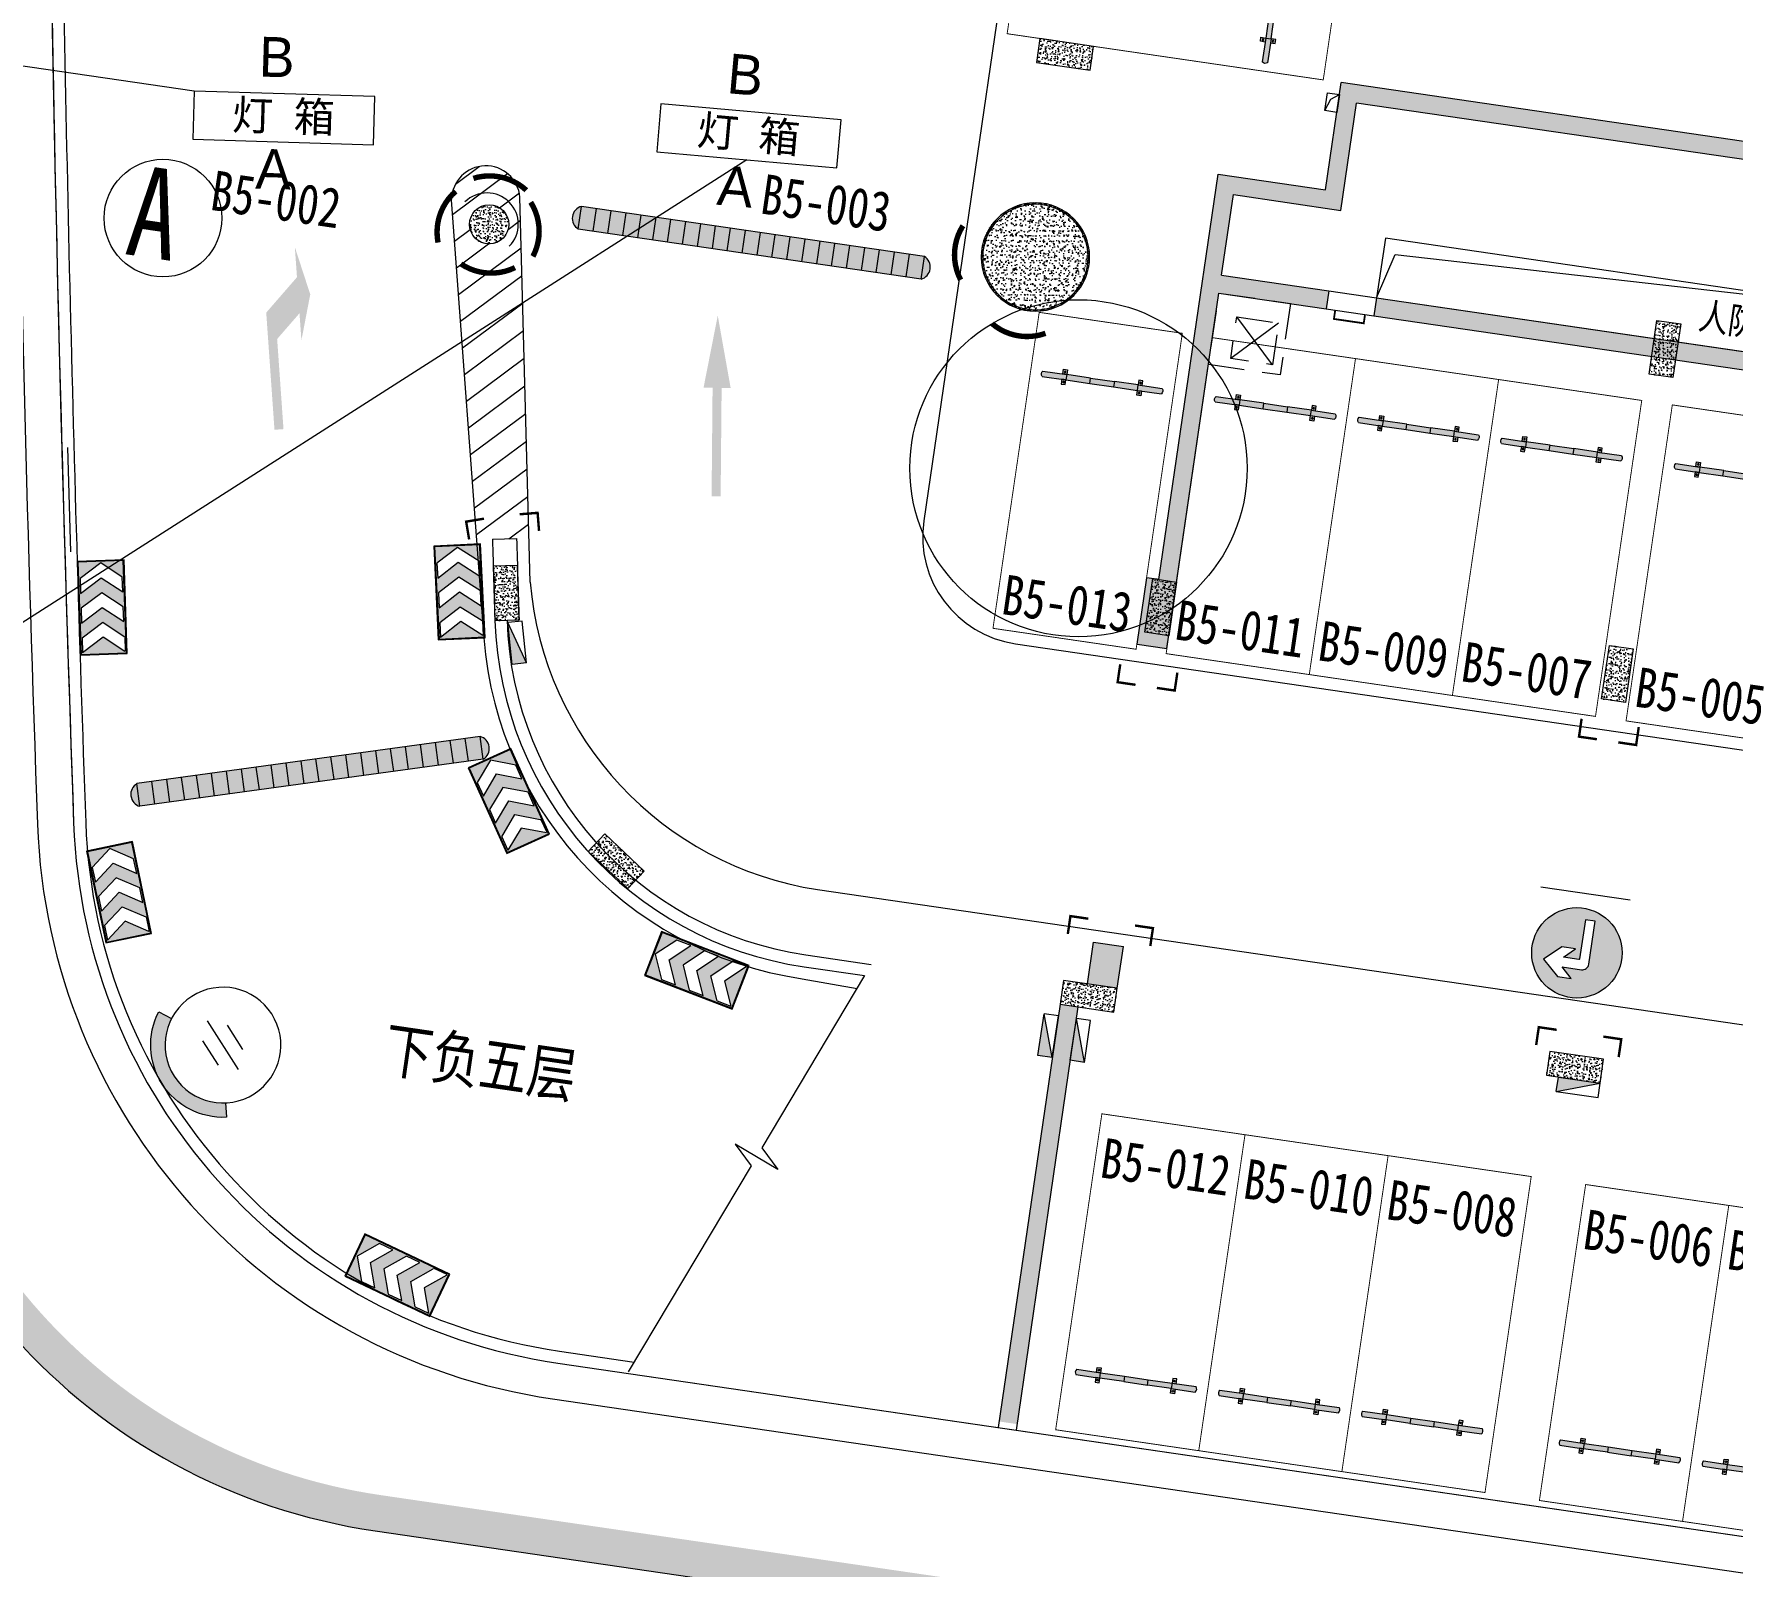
# Model space of a CAD drawing. Header units: inches. Extents: x -414268 to 632271, y -366004 to 318730.
# Drawn here: x -299767 to -271591, y 170247 to 195681 of the extents above; entities that cross this region are included whole.
import ezdxf

# ---------------------------------------------------------------- set-up
doc = ezdxf.new("R2010")
doc.units = ezdxf.units.IN
doc.header["$LTSCALE"] = 1200
doc.header["$MEASUREMENT"] = 0
doc.linetypes.add('DASH', pattern=[0.35, 0.25, -0.1])
doc.linetypes.add('HIDDEN', pattern=[0.375, 0.25, -0.125])
doc.layers.get('0').update_dxf_attribs({"linetype": 'CONTINUOUS', "lineweight": 0})
for name, color, linetype, lineweight in [('$DDT_AUDIT_GENERATED__1E20', 7, 'CONTINUOUS', 0), ('$DDT_AUDIT_GENERATED__1E23', 7, 'CONTINUOUS', 0), ('0--PAI--', 7, 'CONTINUOUS', 0), ('0--PAI--BLACK', 7, 'CONTINUOUS', 0), ('0--PAI--BLUE', 5, 'CONTINUOUS', 0), ('0--PAI--HUANG', 40, 'CONTINUOUS', 0), ('0--弧型立面标', 7, 'CONTINUOUS', 0), ('0--挡车架', 7, 'CONTINUOUS', 0), ('0--灯箱编号', 3, 'CONTINUOUS', 0), ('0--直行箭头', 7, 'CONTINUOUS', 0), ('0--立面标', 7, 'CONTINUOUS', 0), ('0--路缘线', 1, 'CONTINUOUS', 0), ('0--转弯箭头', 7, 'CONTINUOUS', 0), ('0－－车位', 4, 'CONTINUOUS', 0), ('0－－车位号码', 7, 'CONTINUOUS', 0), ('7', 7, 'CONTINUOUS', 0), ('_SC', 7, 'CONTINUOUS', 0), ('COL-GRID-UG-1_8A_200701111', 7, 'CONTINUOUS', 0), ('COL-GRID-UG-1_8A_200701112', 7, 'CONTINUOUS', 0), ('COL-GRID-UG-1_8A_200701113', 7, 'CONTINUOUS', 0), ('COLUMN', 7, 'CONTINUOUS', 0), ('HATCH', 7, 'CONTINUOUS', 0), ('HY消火栓', 7, 'CONTINUOUS', 0), ('LEE-KT1', 7, 'CONTINUOUS', 0), ('LEESC', 7, 'CONTINUOUS', 0), ('LTP-UG5$0$A-ANNO-SYMB-100', 7, 'CONTINUOUS', 0), ('LTP-UG5$0$A-WALL-PART', 7, 'CONTINUOUS', 0), ('PUB_TEXT', 7, 'CONTINUOUS', 0), ('RF-DOOR', 7, 'CONTINUOUS', 0), ('rf-text', 7, 'DASH', 0), ('RF-WALL', 7, 'CONTINUOUS', 0), ('WALL', 7, 'CONTINUOUS', 0), ('人孔', 7, 'CONTINUOUS', 0), ('广角镜', 7, 'CONTINUOUS', 0)]:
    doc.layers.add(name, color=color, linetype=linetype, lineweight=lineweight)
doc.styles.add('-宋体', font='', dxfattribs={"width": 0.8})
doc.styles.add('-黑体', font='simhei.ttf', dxfattribs={"width": 0.8})
doc.styles.add('方正大黑', font='', dxfattribs={"width": 0.8})
doc.styles.get('-宋体').set_extended_font_data('SimSun')
doc.styles.get('方正大黑').set_extended_font_data('FZDaHei-B02S')

# ---------------------------------------------------------------- blocks, each defined once
blk = doc.blocks.new('$DDT_AUDIT_GENERATED__1DE2')
at = {"layer": 'COL-GRID-UG-1_8A_200701112'}
h = blk.add_hatch(dxfattribs=at)
h.set_pattern_fill('AR-CONC', color=251, scale=0.02, angle=8.3206, style=0)
h.set_pattern_definition([(50, (-65.09035, -5.26929), (0.14345204, -0.01255043), [0.015, -0.165]), (355, (-65.09035, -5.26929), (-0.02775027, 0.15043843), [0.012, -0.132]), (100.4514, (-65.0784, -5.27034), (0.11570188, 0.1378879), [0.01274804, -0.14022842]), (46.1842, (-65.09035, -5.2293), (0.2134482, -0.0331038), [0.0225, -0.2475]), (96.6356, (-65.07256, -5.23205), (0.18693254, 0.1948236), [0.01912206, -0.2103426]), (351.1842, (-65.09035, -5.2293), (0.1869324, 0.1948237), [0.018, -0.198]), (21, (-65.07035, -5.23929), (0.1193814, -0.08052378), [0.015, -0.165]), (326, (-65.07035, -5.23929), (0.04866307, 0.14503), [0.012, -0.132]), (71.4514, (-65.0604, -5.246), (0.16804453, 0.0645061), [0.01274804, -0.14022842]), (37.5, (-65.09035, -5.26929), (0.00243197, 0.06657877), [0, -0.1304, 0, -0.134, 0, -0.1325]), (7.5, (-65.09035, -5.26929), (0.05261391, 0.07888234), [0, -0.0764, 0, -0.1274, 0, -0.0505]), (327.5, (-65.13495, -5.26929), (0.106764487, -0.004510974), [0, -0.05, 0, -0.156, 0, -0.207]), (317.5, (-65.15495, -5.26929), (0.11663723, 0.020021), [0, -0.065, 0, -0.1036, 0, -0.147])])
h.paths.add_polyline_path([(0.45, -0.2), (-0.45, -0.2), (-0.45, 0.2), (0.45, 0.2)])
at = {"layer": 'COL-GRID-UG-1_8A_200701113'}
blk.add_lwpolyline([(0.45, -0.2), (-0.45, -0.2), (-0.45, 0.2), (0.45, 0.2)], close=True, dxfattribs=at)
blk = doc.blocks.new('$DDT_AUDIT_GENERATED__1DE0')
at = {"layer": '$DDT_AUDIT_GENERATED__1E20'}
h = blk.add_hatch(dxfattribs=at)
h.set_pattern_fill('STEEL', color=256, scale=0.5, style=0)
h.set_pattern_definition([(315, (21.45, -21.45), (-0.04419417, -0.04419417), []), (315, (21.45, -21.48125), (-0.04419417, -0.04419417), [])])
edge = h.paths.add_edge_path(flags=16)
edge.add_arc((0, 0), 0.875, 0, 360)
edge = h.paths.add_edge_path()
edge.add_arc((0, 0), 0.9, 0, 360)
h = blk.add_hatch(dxfattribs=at)
h.set_pattern_fill('AR-CONC', color=256, scale=0.025, style=0)
h.set_pattern_definition([(310, (21.45, -21.45), (0.17931505, 0.015688), [0.01875, -0.20625]), (5, (21.45, -21.45), (-0.0346878, -0.188048), [0.015, -0.165]), (259.5486, (21.46494, -21.4487), (0.1446273, -0.1723599), [0.015935, -0.1752855]), (313.8158, (21.45, -21.5), (0.2668103, 0.0413798), [0.028125, -0.309375]), (263.3644, (21.47223, -21.49655), (0.2336657, -0.2435295), [0.0239026, -0.2629282]), (8.8158, (21.45, -21.5), (0.2336655, -0.2435297), [0.0225, -0.2475]), (339, (21.475, -21.4875), (0.14922676, 0.1006547), [0.01875, -0.20625]), (34, (21.475, -21.4875), (0.0608288, -0.1812875), [0.015, -0.165]), (288.5486, (21.48744, -21.47911), (0.2100557, -0.0806326), [0.015935, -0.1752855]), (322.5, (21.45, -21.45), (0.00303996, -0.08322346), [0, -0.163, 0, -0.1675, 0, -0.165625]), (352.5, (21.45, -21.45), (0.06576738, -0.09860293), [0, -0.0955, 0, -0.15925, 0, -0.063125]), (32.5, (21.39425, -21.45), (0.13345561, 0.00563872), [0, -0.0625, 0, -0.195, 0, -0.25875]), (42.5, (21.36925, -21.45), (0.14579654, -0.02502625), [0, -0.08125, 0, -0.1295, 0, -0.18375])])
edge = h.paths.add_edge_path()
edge.add_arc((0, 0), 0.875, 0, 360)
at = {"layer": '$DDT_AUDIT_GENERATED__1E23'}
for radius in [0.9, 0.875]:
    blk.add_circle((0, 0), radius, dxfattribs=at)
blk = doc.blocks.new('COL-GRID-UG-1.8a 20070111$0$.65')
at = {"layer": 'COL-GRID-UG-1_8A_200701112'}
h = blk.add_hatch(dxfattribs=at)
h.set_pattern_fill('AR-CONC', color=251, scale=0.02, angle=-71.4592, style=0)
h.set_pattern_definition([(330.22017, (9.78091, -53.02195), (0.01310158, -0.14340275), [0.015, -0.165]), (275.22017, (9.78091, -53.02195), (0.1431277, 0.05400243), [0.012, -0.132]), (20.67157, (9.782, -53.0339), (0.1562292, -0.08940044), [0.01274804, -0.14022842]), (326.40437, (9.82028, -53.01485), (0.0052938, -0.2159351), [0.0225, -0.2475]), (16.85577, (9.82072, -53.03285), (0.2249, -0.14939874), [0.0191221, -0.2103426]), (271.40437, (9.82028, -53.01485), (0.2249001, -0.1493986), [0.018, -0.198]), (301.22017, (9.81398, -53.03631), (-0.05806414, -0.13177464), [0.015, -0.165]), (246.22017, (9.81398, -53.03631), (0.1513632, -0.0221581), [0.012, -0.132]), (351.67157, (9.80915, -53.04729), (0.09329894, -0.1539328), [0.01274804, -0.14022842]), (317.72017, (9.78091, -53.02195), (0.065953887, 0.00941977), [0, -0.1304, 0, -0.134, 0, -0.1325]), (287.72017, (9.78091, -53.02195), (0.08696608, -0.037782905), [0, -0.0764, 0, -0.1274, 0, -0.0505]), (247.72017, (9.773, -52.978057), (0.01450395, -0.105870865), [0, -0.05, 0, -0.156, 0, -0.207]), (237.72017, (9.76945, -52.95837), (0.04039841, -0.11123423), [0, -0.065, 0, -0.1036, 0, -0.147])])
edge = h.paths.add_edge_path()
edge.add_arc((0, 0), 0.325, 8.3206, 368.3206)
at = {"layer": 'COL-GRID-UG-1_8A_200701113'}
blk.add_circle((0, 0), 0.325, dxfattribs=at)
blk = doc.blocks.new('HY')
for p, q in [((0, 0), (0.24, 0)), ((0, 0), (0.24, -0.7)), ((0, 0), (0, -0.7)), ((0.24, 0), (0.24, -0.7)), ((0, -0.7), (0.24, -0.7))]:
    blk.add_line(p, q)
blk.add_solid([(0, 0), (0.24, 0), (0.24, -0.7)])
blk = doc.blocks.new('A$C572D6395')
at = {"layer": 'LEESC', "ltscale": 0.002}
for p, q in [((1050, 150), (350, 850)), ((1050, 850), (350, 150))]:
    blk.add_line(p, q, dxfattribs=at)
at = {"layer": 'LEESC', "linetype": 'HIDDEN', "ltscale": 2, "flags": 128}
for points in [[(1200, 1200), (1200, 0), (0, 0), (0, 1200), (1200, 1200)], [(350, 850), (1050, 850), (1050, 150), (350, 150), (350, 850)]]:
    blk.add_lwpolyline(points, dxfattribs=at)
blk = doc.blocks.new('A$C6F4820FC')
at = {"layer": '0--挡车架'}
h = blk.add_hatch(color=256, dxfattribs=at)
h.paths.add_polyline_path([(2018, 79, 0.395204), (2018, 169), (1617, 169), (1617, 79), (1684, 79)])
h.paths.add_polyline_path([(819, 169), (819, 79), (1217, 79), (1217, 169)])
h.paths.add_polyline_path([(418, 79), (418, 169), (351, 169), (18, 169, 0.395204), (18, 79)])
h = blk.add_hatch(color=256, dxfattribs=at)
h.paths.add_polyline_path([(1617, 169), (1684, 169), (1684, 249), (1617, 249)])
h.paths.add_polyline_path([(1639, 209, -1), (1663, 209, -1)], flags=16)
h.paths.add_polyline_path([(1617, 0), (1684, 0), (1684, 79), (1617, 79)])
h.paths.add_polyline_path([(1639, 40, -1), (1663, 40, -1)], flags=16)
h.paths.add_polyline_path([(351, 249), (351, 169), (418, 169), (418, 249)])
h.paths.add_polyline_path([(397, 209, 1), (372, 209, 1)], flags=16)
h.paths.add_polyline_path([(418, 79), (351, 79), (351, 0), (418, 0)])
h.paths.add_polyline_path([(372, 40, -1), (397, 40, -1)], flags=16)
h = blk.add_hatch(color=40, dxfattribs=at)
h.paths.add_polyline_path([(1217, 169), (1217, 79), (1617, 79), (1617, 169)])
h.paths.add_polyline_path([(819, 79), (819, 169), (418, 169), (418, 79)])
for p, q in [((18, 169), (418, 169)), ((18, 79), (418, 79)), ((819, 169), (1217, 169)), ((819, 79), (1217, 79)), ((1617, 169), (2018, 169)), ((1617, 79), (2018, 79))]:
    blk.add_line(p, q, dxfattribs=at)
for points in [[(418, 169), (351, 169), (351, 249), (418, 249)], [(418, 79), (351, 79), (351, 0), (418, 0)], [(1617, 169), (1684, 169), (1684, 249), (1617, 249)], [(1617, 79), (1684, 79), (1684, 0), (1617, 0)]]:
    blk.add_lwpolyline(points, close=True, dxfattribs=at)
at = {"layer": '0--挡车架', "color": 0}
for points in [[(819, 169), (819, 79), (418, 79), (418, 169)], [(1617, 169), (1617, 79), (1217, 79), (1217, 169)]]:
    blk.add_lwpolyline(points, close=True, dxfattribs=at)
at = {"layer": '0--挡车架'}
for centre in [(385, 209), (385, 40), (1651, 209), (1651, 40)]:
    blk.add_circle(centre, 12.1, dxfattribs=at)
for centre, start, end in [((66, 124), 136.8717, 223.1283), ((1970, 124), 316.8717, 43.1283)]:
    blk.add_arc(centre, 65.8, start, end, dxfattribs=at)
blk = doc.blocks.new('A$C001A7B1A')
at = {"layer": '0－－车位', "const_width": 15}
blk.add_lwpolyline([(2407, 5308), (7, 5308), (7, 7), (2407, 7)], close=True, dxfattribs=at)
at = {"layer": '0--挡车架'}
blk.add_blockref('A$C6F4820FC', (190, 883), dxfattribs=at)
blk = doc.blocks.new('A$C7D0402B3')
at = {"layer": '0－－车位', "const_width": 15}
blk.add_lwpolyline([(2307, 5308), (7, 5308), (7, 7), (2307, 7)], close=True, dxfattribs=at)
at = {"layer": '0--挡车架'}
blk.add_blockref('A$C6F4820FC', (140, 883), dxfattribs=at)
blk = doc.blocks.new('A$C5703102E')
at = {"layer": '0--PAI--BLUE'}
h = blk.add_hatch(color=5, dxfattribs=at)
h.paths.add_polyline_path([(220, 300), (410, 569), (220, 569), (30, 300), (220, 30), (410, 30)], flags=16)
h.paths.add_polyline_path([(10, 10), (1189, 10), (1189, 589), (10, 589)])
h.paths.add_polyline_path([(410, 300), (600, 30), (790, 30), (600, 300), (790, 569), (600, 569)], flags=16)
h.paths.add_polyline_path([(1169, 30), (979, 30), (790, 300), (979, 569), (1169, 569), (979, 300)], flags=16)
at = {"layer": '0--PAI--'}
for p, q in [((789, 300), (979, 569)), ((1169, 569), (979, 300)), ((979, 30), (789, 300)), ((979, 300), (1169, 30))]:
    blk.add_line(p, q, dxfattribs=at)
for points in [[(0, 0), (1199, 0), (1199, 599), (0, 599)], [(10, 10), (1189, 10), (1189, 589), (10, 589)], [(220, 300), (410, 569), (220, 569), (30, 300), (220, 30), (410, 30)], [(410, 300), (599, 30), (789, 30), (599, 300), (789, 569), (599, 569)]]:
    blk.add_lwpolyline(points, close=True, dxfattribs=at)
for points in [[(1169, 579), (979, 579)], [(979, 30), (1169, 30)]]:
    blk.add_lwpolyline(points, dxfattribs=at)
blk = doc.blocks.new('A$C78C42253')
at = {"layer": '0--PAI--BLACK'}
h = blk.add_hatch(color=256, dxfattribs=at)
h.paths.add_polyline_path([(5875, 0, 0.657895), (5875, 380)])
h.paths.add_polyline_path([(5375, 0), (5625, 0), (5625, 380), (5375, 380)])
h.paths.add_polyline_path([(4875, 0), (5125, 0), (5125, 380), (4875, 380)])
h.paths.add_polyline_path([(4625, 380), (4375, 380), (4375, 0), (4625, 0)])
h.paths.add_polyline_path([(3875, 0), (4125, 0), (4125, 380), (3875, 380)])
h.paths.add_polyline_path([(3375, 0), (3625, 0), (3625, 380), (3375, 380)])
h.paths.add_polyline_path([(2875, 0), (3125, 0), (3125, 380), (2875, 380)])
h.paths.add_polyline_path([(2375, 0), (2625, 0), (2625, 380), (2375, 380)])
h.paths.add_polyline_path([(2125, 380), (1875, 380), (1875, 0), (2125, 0)])
h.paths.add_polyline_path([(1375, 0), (1625, 0), (1625, 380), (1375, 380)])
h.paths.add_polyline_path([(875, 0), (1125, 0), (1125, 380), (875, 380)])
h.paths.add_polyline_path([(375, 0), (625, 0), (625, 380), (375, 380)])
h.paths.add_polyline_path([(125, 0), (125, 380, 0.657895)])
at = {"layer": '0--PAI--HUANG'}
h = blk.add_hatch(color=40, dxfattribs=at)
h.paths.add_polyline_path([(5625, 0), (5875, 0), (5875, 380), (5625, 380)])
h.paths.add_polyline_path([(5125, 0), (5375, 0), (5375, 380), (5125, 380)])
h.paths.add_polyline_path([(4875, 380), (4625, 380), (4625, 0), (4875, 0)])
h.paths.add_polyline_path([(4375, 380), (4125, 380), (4125, 0), (4375, 0)])
h.paths.add_polyline_path([(3875, 380), (3625, 380), (3625, 0), (3875, 0)])
h.paths.add_polyline_path([(3375, 380), (3125, 380), (3125, 0), (3375, 0)])
h.paths.add_polyline_path([(2625, 0), (2875, 0), (2875, 380), (2625, 380)])
h.paths.add_polyline_path([(2375, 380), (2125, 380), (2125, 0), (2375, 0)])
h.paths.add_polyline_path([(1875, 380), (1625, 380), (1625, 0), (1875, 0)])
h.paths.add_polyline_path([(1375, 380), (1125, 380), (1125, 0), (1375, 0)])
h.paths.add_polyline_path([(625, 0), (875, 0), (875, 380), (625, 380)])
h.paths.add_polyline_path([(375, 380), (125, 380), (125, 0), (375, 0)])
for p, q in [((125, 380), (125, 0)), ((125, 380), (5875, 380)), ((375, 380), (375, 0)), ((625, 380), (625, 0)), ((875, 380), (875, 0)), ((1125, 380), (1125, 0)), ((1375, 380), (1375, 0)), ((1625, 380), (1625, 0)), ((1875, 380), (1875, 0)), ((2125, 380), (2125, 0)), ((2375, 380), (2375, 0)), ((2625, 380), (2625, 0)), ((2875, 380), (2875, 0)), ((3125, 380), (3125, 0)), ((3375, 380), (3375, 0)), ((3625, 380), (3625, 0)), ((3875, 380), (3875, 0)), ((4125, 380), (4125, 0)), ((4375, 380), (4375, 0)), ((4625, 380), (4625, 0)), ((4875, 380), (4875, 0)), ((5125, 380), (5125, 0)), ((5375, 380), (5375, 0)), ((5625, 380), (5625, 0)), ((5875, 380), (5875, 0)), ((125, 0), (5875, 0))]:
    blk.add_line(p, q)
for centre, start, end in [((207, 190), 113.3186, 246.6814), ((5793, 190), 293.3186, 66.6814)]:
    blk.add_arc(centre, 207, start, end)
blk = doc.blocks.new('A$C611C3372')
at = {"layer": '7'}
blk.add_hatch(color=256, dxfattribs=at).paths.add_polyline_path([(87, 300), (0, 250, 0.57722), (866, 250), (779, 300, -0.57735)])
for points in [[(333, 600), (533, 600)], [(233, 500), (633, 500)], [(333, 400), (533, 400)]]:
    blk.add_lwpolyline(points, dxfattribs=at)
blk.add_lwpolyline([(87, 300), (0, 250, 0.57722), (866, 250), (779, 300)], format="xyb", dxfattribs=at)
blk.add_circle((433, 500), 400, dxfattribs=at)
blk = doc.blocks.new('A$C7C86658F')
at = {"lineweight": 0, "ltscale": 5}
blk.add_lwpolyline([(-6107, 112213), (-3107, 112213), (-3107, 113013), (-6107, 113013)], close=True, dxfattribs=at)
at = {"layer": 'PUB_TEXT', "style": '-宋体'}
blk.add_text('灯 箱', height=500, dxfattribs=at).set_placement((-5467, 112392))
blk = doc.blocks.new('A$C05C00BD5')
blk.add_blockref('A$C7C86658F', (15918, -1756))
at = {"color": 1, "style": '方正大黑'}
for s, p in [('B', (10869, 111531)), ('A', (10869, 109671))]:
    blk.add_text(s, height=662, dxfattribs=at).set_placement(p)
blk = doc.blocks.new('A$C50091FAB')
at = {"layer": '0--PAI--BLUE'}
h = blk.add_hatch(color=256, dxfattribs=at)
edge = h.paths.add_edge_path()
edge.add_arc((300, 400), 300, 0, 360)
edge = h.paths.add_edge_path(flags=16)
edge.add_line((312, 574), (384, 507))
edge.add_line((384, 507), (254, 507))
edge.add_arc((254, 463), 44, 90, 180)
edge.add_line((210, 463), (210, 174))
edge.add_line((210, 174), (276, 174))
edge.add_line((276, 174), (276, 436))
edge.add_arc((281, 436), 5, 90, 180, ccw=False)
edge.add_line((281, 441), (384, 441))
edge.add_line((384, 441), (312, 374))
edge.add_line((312, 374), (404, 374))
edge.add_line((404, 374), (512, 474))
edge.add_line((512, 474), (404, 574))
edge.add_line((404, 574), (312, 574))
at = {"layer": '0--PAI--'}
blk.add_lwpolyline([(312, 574), (384, 507), (254, 507, 0.414214), (210, 463), (210, 174), (276, 174), (276, 436, -0.414214), (281, 441), (384, 441), (312, 374), (404, 374), (512, 474), (404, 574)], format="xyb", close=True, dxfattribs=at)
blk.add_circle((300, 400), 300, dxfattribs=at)
at = {"layer": '7'}
blk.add_line((600, 0), (0, 0), dxfattribs=at)

msp = doc.modelspace()

# ---------------------------------------------------------------- hatches: boundary and pattern name
at = {"layer": '0--直行箭头'}
msp.add_hatch(color=256, dxfattribs=at).paths.add_polyline_path([(-288421.2, 191005.5), (-288657, 189807.6), (-288507, 189806.3), (-288523.2, 188006.3), (-288373.2, 188005), (-288357, 189804.9), (-288207, 189803.6)])
at = {"layer": '0--路缘线'}
h = msp.add_hatch(dxfattribs=at)
h.set_pattern_fill('ANSI31', color=256, scale=3000, style=0)
h.set_pattern_definition([(36.6794, (-394023.05, 234204.15), (-224.0013, 300.7464), [])])
h.paths.add_polyline_path([(-291703, 192973, 0.9426443), (-292839.4, 192938.6), (-292418, 187285.3), (-291959, 187298.9), (-291759, 187304.8), (-291759, 187302.7), (-291553.4, 187308.1)])
h.paths.add_polyline_path([(-292535.6, 192567.1, -1), (-291892.4, 192473.1, -1)], flags=16)
at = {"layer": '0--转弯箭头'}
msp.add_hatch(color=256, dxfattribs=at).paths.add_polyline_path([(-295182.6, 191357), (-295438.2, 192141), (-295403.1, 191642.2), (-295913.2, 191055), (-295871.1, 190456.4), (-295776.3, 189109.8), (-295626.7, 189120.3), (-295732, 190616.6), (-295361, 191043.7), (-295329.4, 190594.8)])
at = {"layer": 'HATCH'}
h = msp.add_hatch(color=256, dxfattribs=at)
edge = h.paths.add_edge_path(flags=16)
edge.add_line((-213828.8, 164675.2), (-207891.4, 239618.8))
edge.add_line((-207891.4, 239618.8), (-282700.2, 250559.7))
edge.add_arc((-285362.6, 335716.2), 85198.2, 259.282217, 271.790748, ccw=False)
edge.add_arc((453050.2, 207309.5), 755580.3, 176.6088067, 182.0416388)
edge.add_arc((-292656.5, 180726.3), 9400, 182.04164, 261.67951)
edge.add_line((-294016.7, 171425.2), (-219127.2, 160472.7))
edge.add_line((-219127.2, 160472.7), (-213828.8, 164675.2))
edge = h.paths.add_edge_path()
edge.add_line((-213251.3, 164367.4), (-207248.9, 240131.2))
edge.add_line((-207248.9, 240131.2), (-282666, 251161))
edge.add_arc((-285362.6, 335716.2), 84598.2, 258.82023, 271.826634, ccw=False)
edge.add_arc((453050.2, 207309.5), 756180.3, 176.5569181, 182.0416388)
edge.add_arc((-292656.5, 180726.3), 10000, 182.04164, 261.67951)
edge.add_line((-294103.6, 170831.5), (-218957.5, 159841.5))
edge.add_line((-218957.5, 159841.5), (-213251.3, 164367.4))
msp.add_hatch(color=256, dxfattribs=at).paths.add_polyline_path([(-263548.5, 183653), (-264878.1, 183847.5), (-264371.6, 187310.6), (-263161.6, 187133.6, 0.3899833), (-268281.9, 193441), (-278077.7, 194873.7), (-278338.2, 193092.6), (-280119.2, 193353.1), (-281103.3, 186624.7), (-281301.2, 186653.6), (-281462.3, 185551.8), (-280967.6, 185479.4), (-280104.6, 191380.2), (-278323.5, 191119.7), (-278280.1, 191416.6), (-280061.2, 191677), (-279865.8, 193012.8), (-278084.8, 192752.3), (-277824.3, 194533.4), (-268325.3, 193144.2, -0.2840323), (-263737, 189289.6), (-277488.5, 191300.8), (-277532, 191003.9), (-263642.6, 188972.6, -0.0663385), (-263450.2, 187479), (-264625.1, 187650.9), (-265247.3, 183396.1), (-263917.7, 183201.7), (-263620.9, 183158.3)])
h = msp.add_hatch(color=256, dxfattribs=at)
h.paths.add_polyline_path([(-281691.1, 180532.1), (-282185.9, 180604.4), (-282287.2, 179911.8), (-281792.4, 179839.4)])
h.paths.add_polyline_path([(-282444, 179530.5), (-282740.9, 179573.9), (-283601.9, 173686.5), (-283305, 173643.1)])
h.paths.add_polyline_path([(-283305, 173643.1), (-283601.9, 173686.5), (-283753.8, 172647.6), (-283457, 172604.1)])
h = msp.add_hatch(color=256, dxfattribs=at)
h.paths.add_polyline_path([(-281691.1, 180532.1), (-282185.9, 180604.4), (-282287.2, 179911.8), (-281792.4, 179839.4)])
h.paths.add_polyline_path([(-282444, 179530.5), (-282740.9, 179573.9), (-283601.9, 173686.5), (-283305, 173643.1)])
h.paths.add_polyline_path([(-283305, 173643.1), (-283601.9, 173686.5), (-283753.8, 172647.6), (-283457, 172604.1)])

# ---------------------------------------------------------------- linework, layer by layer
msp.add_line((-299155.8, 187085.3), (-299205.2, 188817.3))
at = {"color": 6}
for points in [[(-297108.1, 194732.6), (-333510, 200056.4)], [(-287940.6, 193591.6), (-307610.2, 181019), (-336173.3, 185196.4)]]:
    msp.add_lwpolyline(points, dxfattribs=at)
msp.add_circle((-282435.5, 188470.6), 2798)
at = {"layer": '0--弧型立面标', "const_width": 90}
for points in [[(-291598, 193086, 0.2679492), (-292476.1, 193283.4, 0.2679492)], [(-293062.3, 192218.1, -0.2679492), (-292769.3, 193069, -0.2679492)], [(-291487.7, 191987.8, 0.2679492), (-291524.7, 192887, 0.2679492)], [(-284352.5, 192496.7, 0.2679492), (-284390.3, 191597.5, 0.2679492)], [(-291785.9, 191801.5, -0.2679492), (-292683.7, 191863.9, -0.2679492)], [(-282982.8, 190710.5, -0.2679492), (-283868.4, 190870.5, -0.2679492)]]:
    msp.add_lwpolyline(points, format="xyb", dxfattribs=at)
at = {"layer": '0--立面标', "const_width": 40}
for points in [[(-292299.8, 187634.2), (-292595.8, 187585.1), (-292546.7, 187289.2)], [(-291709.4, 187706.8), (-291410.4, 187730.8), (-291386.4, 187431.8)], [(-281489.3, 184876.2), (-281786.1, 184919.6), (-281742.7, 185216.5)], [(-281135.2, 184824.4), (-280838.4, 184781), (-280795, 185077.9)], [(-273833.2, 183972.3), (-274130.1, 184015.7), (-274086.7, 184312.6)], [(-273479.2, 183920.6), (-273182.4, 183877.1), (-273138.9, 184174)], [(-282272.1, 180993.3), (-282569, 181036.7), (-282612.4, 180739.9)], [(-281497.1, 180880), (-281200.3, 180836.6), (-281243.7, 180539.7)], [(-274500.9, 179149.3), (-274797.8, 179192.7), (-274841.2, 178895.9)], [(-273725.9, 179036), (-273429.1, 178992.6), (-273472.5, 178695.7)]]:
    msp.add_lwpolyline(points, dxfattribs=at)
at = {"layer": '0--路缘线'}
for p, q in [((-292317.5, 185936.8), (-292843.7, 192996.4)), ((-291534.2, 186581.4), (-291703, 192973)), ((-292317.5, 185936.8), (-292368.3, 187165)), ((-291534.2, 186581.4), (-291550.6, 187200.7)), ((-283482.7, 185557.8), (-264188, 182735.9)), ((-286766.2, 181476.4), (-266028.5, 178443.5)), ((-287017.8, 179997.3), (-286110.1, 179837)), ((-291046.1, 173815.1), (-289810.4, 173634.4))]:
    msp.add_line(p, q, dxfattribs=at)
msp.add_lwpolyline([(-286140.6, 223012.1), (-288566.3, 206426.4, 0.4142136), (-287045.7, 204384.9), (-284423.6, 204001.4, -0.4142136), (-282903, 201959.9), (-285003.3, 187599.3)], format="xyb", dxfattribs=at)
for centre, radius, start, end in [((455991.9, 209501.5), 755380.3, 180.647784, 182.0416388), ((-292270.2, 192922.2), 569.4, 5.11376, 178.3492), ((-292250.3, 192521.8), 519.8, 315.16837, 134.6231), ((-283222.2, 187338.8), 1800, 171.6794, 261.6794), ((-285905.7, 187059.2), 5648.7, 184.85272, 261.23823), ((-286120.5, 186132), 6200, 181.80368, 261.6794), ((-289714.7, 182918.3), 9200, 182.04164, 261.67951)]:
    msp.add_arc(centre, radius, start, end, dxfattribs=at)
at = {"layer": '_SC'}
msp.add_lwpolyline([(-269857.1, 190184.7), (-269712.4, 191174.2), (-277343.8, 192290.3), (-277488.5, 191300.8)], close=True, dxfattribs=at)
msp.add_lwpolyline([(-269857.1, 190184.7), (-269712.4, 191174.2), (-277343.8, 192290.3), (-277488.5, 191300.8)], close=True, dxfattribs=at)
msp.add_lwpolyline([(-277488.5, 191300.8), (-277179.2, 192017.9), (-269712.4, 191174.2)], dxfattribs=at)
msp.add_lwpolyline([(-277488.5, 191300.8), (-277179.2, 192017.9), (-269712.4, 191174.2)], dxfattribs=at)
at = {"layer": 'COLUMN'}
for p, q in [((-278338.2, 193092.6), (-278077.7, 194873.7)), ((-278338.2, 193092.6), (-278077.7, 194873.7)), ((-268281.9, 193441), (-278077.7, 194873.7)), ((-268281.9, 193441), (-278077.7, 194873.7)), ((-278084.8, 192752.3), (-277824.3, 194533.4)), ((-278084.8, 192752.3), (-277824.3, 194533.4)), ((-268325.3, 193144.2), (-277824.3, 194533.4)), ((-268325.3, 193144.2), (-277824.3, 194533.4)), ((-281103.3, 186624.7), (-280119.2, 193353.1)), ((-281103.3, 186624.7), (-280119.2, 193353.1)), ((-280119.2, 193353.1), (-278338.2, 193092.6)), ((-280119.2, 193353.1), (-278338.2, 193092.6)), ((-280061.2, 191677), (-279865.8, 193012.8)), ((-280061.2, 191677), (-279865.8, 193012.8)), ((-279865.8, 193012.8), (-278084.8, 192752.3)), ((-279865.8, 193012.8), (-278084.8, 192752.3)), ((-280061.2, 191677), (-278280.1, 191416.6)), ((-280061.2, 191677), (-278280.1, 191416.6)), ((-280967.6, 185479.4), (-280104.6, 191380.2)), ((-280967.6, 185479.4), (-280104.6, 191380.2)), ((-280104.6, 191380.2), (-278323.5, 191119.7)), ((-280104.6, 191380.2), (-278323.5, 191119.7)), ((-278280.1, 191416.6), (-278323.5, 191119.7)), ((-278280.1, 191416.6), (-278323.5, 191119.7)), ((-277488.5, 191300.8), (-277532, 191003.9)), ((-277488.5, 191300.8), (-277532, 191003.9)), ((-277488.5, 191300.8), (-263737, 189289.6)), ((-277488.5, 191300.8), (-263737, 189289.6)), ((-277532, 191003.9), (-263642.6, 188972.6)), ((-277532, 191003.9), (-263642.6, 188972.6)), ((-281462.3, 185551.8), (-281301.2, 186653.6)), ((-281462.3, 185551.8), (-281301.2, 186653.6)), ((-281103.3, 186624.7), (-281301.2, 186653.6)), ((-281103.3, 186624.7), (-281301.2, 186653.6)), ((-281462.3, 185551.8), (-280967.6, 185479.4)), ((-281462.3, 185551.8), (-280967.6, 185479.4))]:
    msp.add_line(p, q, dxfattribs=at)
for points in [[(-210887.1, 166867.2), (-204949.7, 241810.8), (-279758.5, 252751.7, -0.054633), (-298265.3, 254196.3, 0.0237096), (-299108.8, 182583.4, 0.3621818), (-291075, 173617.2), (-216185.5, 162664.7)], [(-213251.3, 164367.4), (-207248.9, 240131.2), (-282666, 251161, -0.0568122), (-301765.2, 252723.4, 0.0239362), (-302650.1, 180370, 0.3621818), (-294103.6, 170831.5), (-218957.5, 159841.5)]]:
    msp.add_lwpolyline(points, format="xyb", close=True, dxfattribs=at)
for points in [[(-300187.6, 210600.2, 0.0092718), (-299708.4, 182562, 0.3621818), (-291161.8, 173023.5), (-253402.6, 167501.3)], [(-299587.7, 210512.5, 0.0092431), (-299108.8, 182583.4, 0.3621818), (-291075, 173617.2), (-253315.8, 168094.9)]]:
    msp.add_lwpolyline(points, format="xyb", dxfattribs=at)
at = {"layer": 'LEE-KT1', "linetype": 'HIDDEN'}
for p, q in [((-278348.3, 194407.9), (-278249.6, 194598.6)), ((-278249.6, 194598.6), (-278106.9, 194675.8))]:
    msp.add_line(p, q, dxfattribs=at)
msp.add_lwpolyline([(-278304.8, 194704.7), (-278106.9, 194675.8), (-278150.4, 194379), (-278348.3, 194407.9)], close=True, dxfattribs=at)
at = {"layer": 'LTP-UG5$0$A-ANNO-SYMB-100'}
msp.add_lwpolyline([(-285984.1, 180048.2), (-287687.8, 177192.4), (-287423.7, 176830.7), (-287777.6, 177041.8), (-288131.5, 177253), (-287867.4, 176891.3), (-289907.7, 173471.4)], dxfattribs=at)
msp.add_lwpolyline([(-285984.1, 180048.2), (-287687.8, 177192.4), (-287423.7, 176830.7), (-287777.6, 177041.8), (-288131.5, 177253), (-287867.4, 176891.3), (-289907.7, 173471.4)], dxfattribs=at)
at = {"layer": 'LTP-UG5$0$A-WALL-PART'}
for p, q in [((-282740.9, 179573.9), (-283768.3, 172548.6)), ((-282740.9, 179573.9), (-283768.3, 172548.6)), ((-282444, 179530.5), (-283471.5, 172505.2)), ((-282444, 179530.5), (-283471.5, 172505.2))]:
    msp.add_line(p, q, dxfattribs=at)
at = {"layer": 'PUB_TEXT', "color": 6}
msp.add_circle((-297627.1, 192623.6), 976.4, dxfattribs=at)
at = {"layer": 'RF-DOOR'}
for p, q in [((-278280.1, 191416.6), (-277488.5, 191300.8)), ((-278280.1, 191416.6), (-277488.5, 191300.8)), ((-278323.5, 191119.7), (-277532, 191003.9)), ((-278323.5, 191119.7), (-277532, 191003.9))]:
    msp.add_line(p, q, dxfattribs=at)
at = {"layer": 'RF-WALL'}
for p, q in [((-282287.2, 179911.8), (-282185.9, 180604.4)), ((-282287.2, 179911.8), (-282185.9, 180604.4)), ((-282185.9, 180604.4), (-281691.1, 180532.1)), ((-282185.9, 180604.4), (-281691.1, 180532.1)), ((-281792.4, 179839.4), (-281691.1, 180532.1)), ((-281792.4, 179839.4), (-281691.1, 180532.1))]:
    msp.add_line(p, q, dxfattribs=at)
at = {"layer": 'WALL'}
for p, q in [((-292158.9, 187293), (-291759, 187304.8)), ((-292158.9, 187293), (-291959, 187298.9)), ((-286959.9, 180393), (-285873.2, 180234.1)), ((-286988.8, 180195.1), (-285984.1, 180048.2)), ((-286988.8, 180195.1), (-285984.1, 180048.2))]:
    msp.add_line(p, q, dxfattribs=at)
for centre, radius, start, end in [((455991.9, 209501.5), 748480.3, 181.7003025, 181.8036803), ((455991.9, 209501.5), 748480.3, 181.7003025, 181.8036803), ((455991.9, 209501.5), 748080.3, 181.7003025, 181.8036803), ((-286120.5, 186132), 6000, 181.80368, 261.6794), ((-286120.5, 186132), 6000, 181.80368, 261.6794), ((-286120.5, 186132), 5800, 181.80368, 261.6794), ((-286120.5, 186132), 5800, 181.80368, 261.6794)]:
    msp.add_arc(centre, radius, start, end, dxfattribs=at)
at = {"layer": '人孔', "const_width": 30}
msp.add_lwpolyline([(-278175.1, 191098), (-278196.8, 190949.6), (-277702.1, 190877.2), (-277680.4, 191025.6)], dxfattribs=at)
msp.add_lwpolyline([(-278175.1, 191098), (-278196.8, 190949.6), (-277702.1, 190877.2), (-277680.4, 191025.6)], dxfattribs=at)

# ---------------------------------------------------------------- block references
at = {"xscale": -1}
for name, p, rotation in [('A$C7D0402B3', (-278033.2, 197199.2), 81.67939968063259), ('A$C001A7B1A', (-283093, 191066.9), 171.6793996836047), ('A$C001A7B1A', (-280219.5, 190646.6), 171.6793996836047), ('A$C001A7B1A', (-277844.7, 190299.3), 171.6793996836047), ('A$C001A7B1A', (-275470, 189952), 171.6793996836047), ('A$C001A7B1A', (-272588.1, 189530.5), 171.6793996836047)]:
    msp.add_blockref(name, p, dxfattribs=dict(at, rotation=rotation))
for name, p, rotation in [('A$C05C00BD5', (-310247.4, 83818.9), 358.2832084453827), ('A$C05C00BD5', (-309006.9, 84573.2), 354.9096951410671), ('A$C78C42253', (-284869.1, 191967.9), 171.6793996840003), ('A$C78C42253', (-292239.7, 184036.2), 187.8293133120025), ('A$C001A7B1A', (-282822.3, 172503.8), 351.6793996836047), ('A$C001A7B1A', (-280447.6, 172156.5), 351.6793996836047), ('A$C001A7B1A', (-278072.9, 171809.2), 351.6793996836047), ('A$C001A7B1A', (-274795.2, 171329.8), 351.6793996836047), ('A$C001A7B1A', (-272420.5, 170982.5), 351.6793996836047)]:
    msp.add_blockref(name, p, dxfattribs=dict(rotation=rotation))
at = {"layer": '7'}
for name, p, xscale, yscale, zscale, rotation in [('A$C5703102E', (-293133.3, 187177.3), 1.300000000035387, 1.299999999991996, 1.3, 272.785628123601), ('A$C5703102E', (-299051, 186924.9), 1.300000000052586, 1.299999999991996, 1.3, 271.9765479561708), ('A$C5703102E', (-292563.9, 183498.2), 1.3000000000559, 1.299999999991996, 1.3, 294.275806344664), ('A$C5703102E', (-298895.6, 182116.1), 1.300000000056204, 1.299999999991996, 1.3, 281.8159077067353), ('A$C50091FAB', (-273278.9, 181307.8), 2.499999999999106, 2.5, 2.5, 171.6793976268213), ('A$C5703102E', (-289634.5, 180052.8), 1.300000000074994, 1.299999999991996, 1.3, 338.843825460425), ('A$C5703102E', (-294608.9, 175058.4), 1.300000000023726, 1.299999999991996, 1.3, 334.6475370706281)]:
    msp.add_blockref(name, p, dxfattribs=dict(at, xscale=xscale, yscale=yscale, zscale=zscale, rotation=rotation))
at = {"layer": 'COL-GRID-UG-1_8A_200701111', "yscale": 1000.000000000002, "zscale": 1000}
for name, p, xscale, rotation in [('$DDT_AUDIT_GENERATED__1DE2', (-282658.2, 195341.4), -999.9999999999881, 171.6793996836047), ('$DDT_AUDIT_GENERATED__1DE2', (-282658.2, 195341.4), -999.9999999999881, 171.6793996836047), ('$DDT_AUDIT_GENERATED__1DE0', (-283150.3, 191977.2), -999.9999999999881, 171.6793996836047), ('$DDT_AUDIT_GENERATED__1DE0', (-283150.3, 191977.2), -999.9999999999881, 171.6793996836047), ('$DDT_AUDIT_GENERATED__1DE2', (-272705.1, 190449.6), 1000.000000000001, 81.67939968361085), ('$DDT_AUDIT_GENERATED__1DE2', (-272705.1, 190449.6), 1000.000000000001, 81.67939968361085), ('$DDT_AUDIT_GENERATED__1DE2', (-291932.1, 186399.4), -999.9999999999941, 91.70030250123945), ('$DDT_AUDIT_GENERATED__1DE2', (-291932.1, 186399.4), -999.9999999999941, 91.70030250123945), ('$DDT_AUDIT_GENERATED__1DE2', (-281069.5, 186164.9), 1000.000000000001, 81.67939968361085), ('$DDT_AUDIT_GENERATED__1DE2', (-281069.5, 186164.9), 1000.000000000001, 81.67939968361085), ('$DDT_AUDIT_GENERATED__1DE2', (-273493.8, 185057), 1000.000000000001, 81.67939968361085), ('$DDT_AUDIT_GENERATED__1DE2', (-273493.8, 185057), 1000.000000000001, 81.67939968361085), ('$DDT_AUDIT_GENERATED__1DE2', (-290105.9, 181947.8), -999.9999999999874, 136.6889442069937), ('$DDT_AUDIT_GENERATED__1DE2', (-290105.9, 181947.8), -999.9999999999874, 136.6889442069937), ('$DDT_AUDIT_GENERATED__1DE2', (-282266.6, 179706.7), -999.9999999999881, 171.6793996836047), ('$DDT_AUDIT_GENERATED__1DE2', (-282266.6, 179706.7), -999.9999999999881, 171.6793996836047), ('$DDT_AUDIT_GENERATED__1DE2', (-274196.3, 178526.3), -999.9999999999881, 171.6793996836047), ('$DDT_AUDIT_GENERATED__1DE2', (-274196.3, 178526.3), -999.9999999999881, 171.6793996836047)]:
    msp.add_blockref(name, p, dxfattribs=dict(at, xscale=xscale, rotation=rotation))
at = {"layer": 'COL-GRID-UG-1_8A_200701112', "xscale": 999.999999999988, "yscale": 1000.000000000002, "zscale": 1000, "rotation": 351.6793996836047}
msp.add_blockref('COL-GRID-UG-1.8a 20070111$0$.65', (-292214, 192520.1), dxfattribs=at)
msp.add_blockref('COL-GRID-UG-1.8a 20070111$0$.65', (-292214, 192520.1), dxfattribs=at)
at = {"layer": 'HY消火栓', "yscale": 1000.000000000002, "zscale": 1000}
for p, xscale, rotation in [((-291592.4, 185239), 999.9999999999945, 186.0023376011956), ((-291592.4, 185239), 999.9999999999945, 186.0023376011956), ((-282870.5, 178687.5), 1000.000000000028, 171.6793996836406), ((-282870.5, 178687.5), 1000.000000000028, 171.6793996836406), ((-282334.9, 178609.1), 999.9999999999792, 171.6793996836368), ((-282334.9, 178609.1), 999.9999999999792, 171.6793996836368), ((-274507.3, 178127.2), 999.9999999999984, 81.679399683658), ((-274507.3, 178127.2), 999.9999999999984, 81.679399683658)]:
    msp.add_blockref('HY', p, dxfattribs=dict(at, xscale=xscale, rotation=rotation))
at = {"layer": 'LEESC', "rotation": 351.6793996836047}
msp.add_blockref('A$C572D6395', (-280278.2, 190192.8), dxfattribs=at)
at = {"layer": '广角镜', "xscale": -2.400000004145519, "yscale": 2.399999998513522, "zscale": 2.4, "rotation": 302.6634229827059}
msp.add_blockref('A$C611C3372', (-297080.3, 177373.1), dxfattribs=at)

# ---------------------------------------------------------------- texts
at = {"layer": '0--灯箱编号', "color": 3, "style": '-黑体', "width": 0.8}
for s, p in [('B5-002', (-296864.2, 192764.7)), ('B5-003', (-287735.4, 192704.5))]:
    msp.add_text(s, height=660, rotation=351.6794, dxfattribs=at).set_placement(p)
at = {"layer": '0－－车位号码', "style": '-黑体', "width": 0.8}
for s, p in [('B5-013', (-283736.5, 186055.2)), ('B5-011', (-280862.9, 185635)), ('B5-009', (-278488.2, 185287.7)), ('B5-007', (-276113.4, 184940.4)), ('B5-005', (-273231.6, 184518.9)), ('B5-012', (-282100.8, 176704.3)), ('B5-010', (-279726.1, 176357)), ('B5-008', (-277351.3, 176009.7)), ('B5-006', (-274090.3, 175518)), ('B5-004', (-271699, 175183))]:
    msp.add_text(s, height=660, rotation=351.6794, dxfattribs=at).set_placement(p)
at = {"layer": 'PUB_TEXT', "color": 220, "style": '-黑体', "width": 0.8}
msp.add_text('A', height=1500, rotation=351.6794, dxfattribs=at).set_placement((-298282.6, 192028.9))
at = {"layer": 'PUB_TEXT', "style": '-黑体', "width": 0.8}
msp.add_text('下负五层', height=735, rotation=351.6794, dxfattribs=at).set_placement((-294001.5, 178476.9))
at = {"layer": 'rf-text', "linetype": 'ByBlock', "style": '-黑体', "width": 0.8}
msp.add_text('人防水池', height=450, rotation=351.6794, dxfattribs=at).set_placement((-272166, 190789.7))
msp.add_text('人防水池', height=450, rotation=351.6794, dxfattribs=at).set_placement((-272166, 190789.7))

doc.saveas('drawing.dxf')
